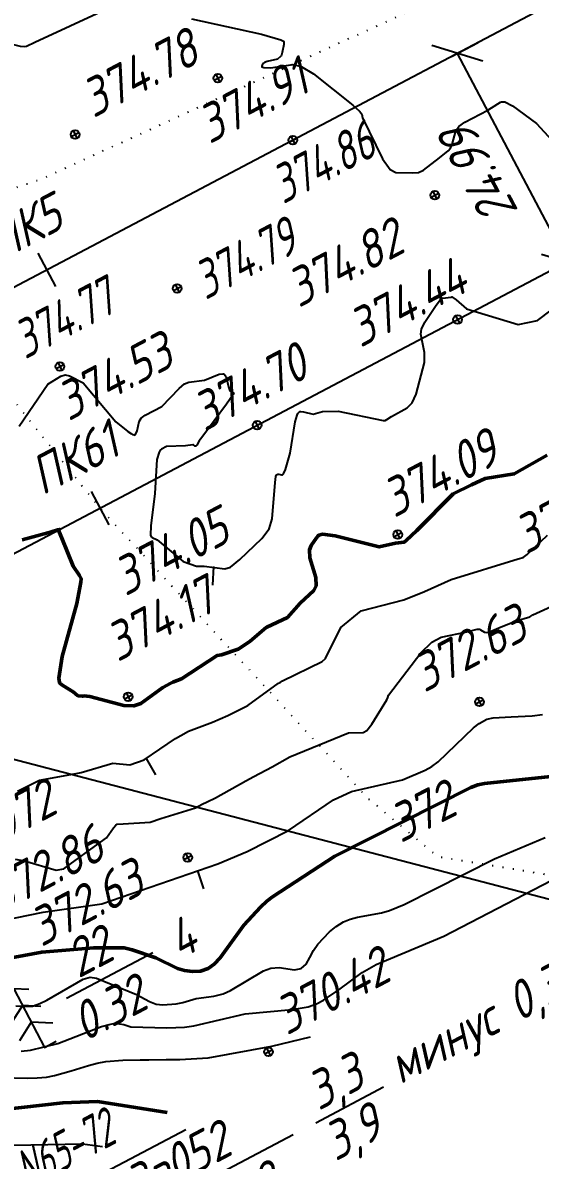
# Model space of a CAD drawing. Extents: x 1519576 to 1520221, y 2185176 to 2185962.
# Drawn here: x 1519737.7 to 1519792.6, y 2185364.3 to 2185484.9 of the extents above; entities that cross this region are included whole.
import ezdxf
from ezdxf.enums import TextEntityAlignment as Align

# ---------------------------------------------------------------- set-up
doc = ezdxf.new("R2010")
doc.units = 0
doc.header["$PDMODE"] = 35
doc.header["$PDSIZE"] = 2
doc.linetypes.add('ИИDot', pattern=[1, 0, -1])
for name, color, linetype, lineweight in [('ИИ_ГЕОПУНКТ_025', 7, 'Continuous', 25), ('ИИ_КОНТУР_025', 7, 'ИИDot', 25), ('ИИ_ОТМЕТКА_025', 7, 'Continuous', 25), ('ИИ_ПИКЕТАЖ_025', 7, 'Continuous', 25), ('ИИ_РАЗМЕР_025', 7, 'Continuous', 25), ('ИИ_РЕЛЬЕФ_025', 34, 'Continuous', 25), ('ИИ_РЕЛЬЕФ_050', 34, 'Continuous', 50), ('ИИ_СКВАЖИНА_025', 7, 'Continuous', 25), ('ИИ_ТЕКСТ_025', 7, 'Continuous', 25), ('ИИ_ТРАССА_АД_025', 1, 'Continuous', 25), ('ИИ_ТРАССА_ТРУБ_025', 7, 'Continuous', 25), ('ИИ_УГОДЬЯ_025', 7, 'Continuous', 25)]:
    doc.layers.add(name, color=color, linetype=linetype, lineweight=lineweight)
doc.styles.add('VNIPISIMPLEXCUR', font='simplex.shx', dxfattribs={"width": 0.8, "oblique": 15})
doc.dimstyles.new('ИИ-2000-м-dm', dxfattribs={"dimscale": 2, "dimtxt": 2.5, "dimasz": 2.5, "dimexe": 1.25, "dimexo": 0, "dimgap": 1, "dimtad": 1, "dimtoh": 1, "dimzin": 1, "dimdsep": 46, "dimtxsty": 'VNIPISIMPLEXCUR', "dimcen": 2.5, "dimaunit": 1, "dimazin": 0, "dimtfac": 1, "dimtmove": 1, "dimatfit": 2, "dimfxl": 1, "dimarcsym": 0})
doc.dimstyles.new('ИИ-2000-м-dm$0', dxfattribs={"dimscale": 2, "dimtxt": 2.5, "dimasz": 2.5, "dimexe": 1.25, "dimexo": 0, "dimgap": 1, "dimtad": 1, "dimtoh": 1, "dimzin": 1, "dimdsep": 46, "dimtxsty": 'VNIPISIMPLEXCUR', "dimblk": 'OBLIQUE', "dimcen": 2.5, "dimaunit": 1, "dimadec": 4, "dimazin": 0, "dimtfac": 1, "dimtmove": 1, "dimatfit": 2, "dimfxl": 1, "dimarcsym": 0})

# ---------------------------------------------------------------- blocks, each defined once
blk = doc.blocks.new('PICKET')
at = {"color": 0, "linetype": 'Continuous', "lineweight": 25}
for p, q in [((-0.2299999999999898, 0), (0.2299999999999898, 0)), ((0, 0.2299999999999898), (0, -0.2299999999999898))]:
    blk.add_line(p, q, dxfattribs=at)
blk.add_circle((0, 0), 0.23, dxfattribs=at)
at = {"color": 0, "linetype": 'Continuous', "style": 'VNIPISIMPLEXCUR', "oblique": 15, "width": 0.8}
blk.add_attdef('OTMETKA', (1.25, 0.3000000000000114), '', height=2, dxfattribs=at)
at = {"color": 8, "linetype": 'Continuous', "style": 'VNIPISIMPLEXCUR', "oblique": 15, "width": 0.8, "flags": 1}
blk.add_attdef('NOMER', (1.25, -2.699999999999989), '', height=2, dxfattribs=at)
blk = doc.blocks.new('ИИ15001')
at = {"color": 0, "linetype": 'Continuous', "lineweight": 25}
blk.add_lwpolyline([(0, 1), (0, -1)], dxfattribs=at)
at = {"color": 0, "linetype": 'Continuous', "lineweight": 25, "style": 'VNIPISIMPLEXCUR', "oblique": 15, "width": 0.8}
blk.add_attdef('STATIONING', text='', height=2, dxfattribs=at).set_placement((0, 2), align=Align.CENTER)
at = {"color": 7, "linetype": 'Continuous', "lineweight": 25, "style": 'VNIPISIMPLEXCUR', "oblique": 15, "width": 0.8}
blk.add_attdef('HEIGHT', text='', height=2, dxfattribs=at).set_placement((0, -2), align=Align.TOP_CENTER)
blk = doc.blocks.new('ИИ050052Р2')
at = {"color": 0, "linetype": 'Continuous', "style": 'VNIPISIMPLEXCUR', "oblique": 15, "width": 0.8}
for tag, p in [('CENTRE', (1.449999999999999, 0.6999999999999993)), ('HEIGHT', (1.449999999999999, -2.699999999999999))]:
    blk.add_attdef(tag, p, '', height=2, dxfattribs=at)
for tag, p in [('NUMBER', (-2, -1)), ('STATIONING1', (-2, -4.399999999999999)), ('STATIONING2', (-2, -7.8)), ('ALPHA', (-2, -11.2))]:
    blk.add_attdef(tag, text='', height=2, dxfattribs=at).set_placement(p, align=Align.RIGHT)
at = {"color": 253, "linetype": 'Continuous', "style": 'VNIPISIMPLEXCUR', "oblique": 15, "width": 0.8, "flags": 1}
blk.add_attdef('NOTE', text='', height=1.6, dxfattribs=at).set_placement((-2, -14), align=Align.RIGHT)
blk = doc.blocks.new('ИИ053672А')
at = {"color": 0, "linetype": 'Continuous'}
for points in [[(0.6999999999999886, 3.095854811567278), (0, 3.5), (-0.6999999999999886, 3.095854811567278)], [(0, 3.5), (0, 0), (0.6999999999999886, 0)], [(0.8499999999999943, 2.009252271188814), (0, 2.5), (-0.8499999999999943, 2.009252271188814)], [(1, 0.9226497308103774), (0, 1.5), (-1, 0.9226497308103774)]]:
    blk.add_lwpolyline(points, dxfattribs=at)
at = {"color": 0, "linetype": 'Continuous', "style": 'VNIPISIMPLEXCUR', "oblique": 15, "width": 0.8}
blk.add_attdef('RACE1', text='', height=2, dxfattribs=at).set_placement((-2, 2.25), align=Align.RIGHT)
blk.add_attdef('HEIGHT', (2, 2.25), '', height=2, dxfattribs=at)
blk.add_attdef('DISTANCE', text='', height=2, dxfattribs=at).set_placement((8.5, 1.75), align=Align.MIDDLE_LEFT)
blk.add_attdef('RACE2', text='', height=2, dxfattribs=at).set_placement((-2, 1.25), align=Align.TOP_RIGHT)
blk.add_attdef('THICKNESS', text='', height=2, dxfattribs=at).set_placement((2, 1.25), align=Align.TOP_LEFT)
blk = doc.blocks.new('*D22')
at = {"layer": 'Defpoints', "color": 0, "transparency": 16777216}
for p in [(1519807.960000001, 2185466.13), (1519656.51, 2185453.73), (1519684.59236209, 2185408.29023776), (1519684.31, 2185400.98), (1519684.31, 2185400.98)]:
    blk.add_point(p, dxfattribs=at)
at = {"layer": 'ИИ_РАЗМЕР_025', "color": 0, "lineweight": -2, "transparency": 16777216}
blk.add_arc((1519684.310000001, 2185400.98), 7.315688925807349, 59.51591024106093, 86.0582742648494, dxfattribs=at)
at = {"layer": 'ИИ_РАЗМЕР_025', "color": 0, "transparency": 16777216}
for points in [[(1519684.950637408, 2185407.62610202), (1519684.675150394, 2185408.930665043), (1519680.899204829, 2185407.451922493)], [(1519688.503621212, 2185407.744610157), (1519687.538863327, 2185406.824273262), (1519690.782252955, 2185404.390168054)]]:
    blk.add_solid(points, dxfattribs=at)
at = {"layer": 'ИИ_РАЗМЕР_025', "color": 0, "transparency": 16777216, "insert": (1519691.241853977, 2185413.696680639), "char_height": 4, "attachment_point": 5, "rotation": 27.784316396943385, "style": 'VNIPISIMPLEXCUR'}
blk.add_mtext('90%%d', dxfattribs=at)
blk = doc.blocks.new('ИИ053296')
at = {"color": 0, "linetype": 'Continuous', "lineweight": 25}
blk.add_lwpolyline([(0, 0), (1, 0)], dxfattribs=at)
blk = doc.blocks.new('ИИ050052Р')
at = {"linetype": 'Continuous', "lineweight": 25}
h = blk.add_hatch(color=0, dxfattribs=at)
edge = h.paths.add_edge_path()
edge.add_arc((0, 0), 0.15, 0, 360)
at = {"color": 0, "linetype": 'Continuous', "lineweight": 25}
for radius in [0.75, 0.15]:
    blk.add_circle((0, 0), radius, dxfattribs=at)
at = {"color": 0, "linetype": 'Continuous', "style": 'VNIPISIMPLEXCUR', "oblique": 15, "width": 0.8}
for tag, p in [('CENTRE', (1.449999999999999, 0.6999999999999993)), ('HEIGHT', (1.449999999999999, -2.699999999999999))]:
    blk.add_attdef(tag, p, '', height=2, dxfattribs=at)
for tag, p in [('NUMBER', (-2, -1)), ('STATIONING', (-2, -4.399999999999999)), ('ALPHA', (-2, -7.799999999999999))]:
    blk.add_attdef(tag, text='', height=2, dxfattribs=at).set_placement(p, align=Align.RIGHT)
at = {"color": 253, "linetype": 'Continuous', "style": 'VNIPISIMPLEXCUR', "oblique": 15, "width": 0.8, "flags": 1}
blk.add_attdef('NOTE', text='', height=1.6, dxfattribs=at).set_placement((-2, -10.8), align=Align.RIGHT)
blk = doc.blocks.new('*D30')
at = {"layer": 'Defpoints', "color": 0, "transparency": 16777216}
for p in [(1519807.96, 2185466.13), (1519694.800000001, 2185434.73, 373.78), (1519715.824598221, 2185412.275179161), (1519684.31, 2185400.98), (1519718.109999999, 2185390.48, 373.78)]:
    blk.add_point(p, dxfattribs=at)
at = {"layer": 'ИИ_РАЗМЕР_025', "color": 0, "lineweight": -2, "transparency": 16777216}
for p, q in [((1519715.410619861, 2185409.857816264), (1519721.566450897, 2185398.156844337)), ((1519721.566450897, 2185398.156844337), (1519729.060874032, 2185402.105584065))]:
    blk.add_line(p, q, dxfattribs=at)
blk.add_arc((1519706.437274466, 2185412.638648858), 9.394357748491418, 322.3633236425335, 3.200341989193323, dxfattribs=at)
at = {"layer": 'ИИ_РАЗМЕР_025', "color": 0, "transparency": 16777216}
for points in [[(1519715.174536916, 2185412.985039124), (1519716.459425213, 2185413.34118494), (1519714.748543617, 2185417.017776923)], [(1519714.305816741, 2185406.391801252), (1519713.447495569, 2185407.412125977), (1519710.815681982, 2185404.327000097)]]:
    blk.add_solid(points, dxfattribs=at)
at = {"layer": 'ИИ_РАЗМЕР_025', "color": 0, "transparency": 16777216, "insert": (1519724.357583309, 2185403.018412264), "char_height": 4, "attachment_point": 5, "rotation": 27.784316396943385, "style": 'VNIPISIMPLEXCUR'}
blk.add_mtext('90°', dxfattribs=at)
blk = doc.blocks.new('_Oblique')
at = {"color": 0, "linetype": 'ByBlock', "lineweight": -2}
blk.add_line((-0.5, -0.5), (0.5, 0.5), dxfattribs=at)
blk = doc.blocks.new('*D39')
at = {"layer": 'Defpoints', "color": 0, "transparency": 16777216}
for p in [(1519783.170973323, 2185481.31616471), (1519794.820203118, 2185459.206766948), (1519795.425692149, 2185459.525793315)]:
    blk.add_point(p, dxfattribs=at)
at = {"layer": 'ИИ_РАЗМЕР_025', "color": 0, "lineweight": -2, "transparency": 16777216}
for p, q in [((1519783.170973323, 2185481.31616471), (1519785.988233868, 2185482.800552292)), ((1519783.776462353, 2185481.635191077), (1519795.425692148, 2185459.525793315)), ((1519794.820203118, 2185459.206766948), (1519797.637463664, 2185460.69115453))]:
    blk.add_line(p, q, dxfattribs=at)
at = {"layer": 'ИИ_РАЗМЕР_025', "color": 0, "lineweight": -2, "transparency": 16777216, "xscale": 4, "yscale": 4, "zscale": 4}
for p, rotation in [((1519783.776462353, 2185481.635191077), 117.7843163969434), ((1519795.425692148, 2185459.525793315), 297.7843163969434)]:
    blk.add_blockref('_Oblique', p, dxfattribs=dict(at, rotation=rotation))
at = {"layer": 'ИИ_РАЗМЕР_025', "color": 0, "transparency": 16777216, "insert": (1519786.062242825, 2185468.715914252), "char_height": 4, "attachment_point": 5, "rotation": 117.7843163969434, "style": 'VNIPISIMPLEXCUR'}
blk.add_mtext('24.99', dxfattribs=at)
blk = doc.blocks.new('ИИ25001')
at = {"linetype": 'Continuous'}
h = blk.add_hatch(color=0, dxfattribs=at)
edge = h.paths.add_edge_path()
edge.add_arc((0, 0), 0.5, 0, 360)
at = {"color": 0, "linetype": 'Continuous'}
for radius in [1, 0.5]:
    blk.add_circle((0, 0), radius, dxfattribs=at)
at = {"color": 0, "style": 'VNIPISIMPLEXCUR', "oblique": 15, "width": 0.8}
for tag, p in [('NUMBER', (2, 0.6999999999999887)), ('STS', (14.21830956713089, 0.6999999999999887)), ('EGWL', (38.31670607307356, 0.6999999999999887)), ('TFS', (19.07851403860371, -1)), ('HEIGHT', (2, -2.699999999999988)), ('FS', (14.21830956713089, -2.700000000000002)), ('AGWL', (36.59421987173639, -2.700000000000002))]:
    blk.add_attdef(tag, p, '', height=2, dxfattribs=at)
at = {"color": 253, "style": 'VNIPISIMPLEXCUR', "oblique": 15, "width": 0.8, "flags": 1}
for tag, p in [('DATE', (-2.5, -0.8000000000000113)), ('NOTE1', (-2.5, -3.200000000000017)), ('NOTE2', (-2.5, -5.600000000000022))]:
    blk.add_attdef(tag, text='', height=1.6, dxfattribs=at).set_placement(p, align=Align.RIGHT)

msp = doc.modelspace()

# ---------------------------------------------------------------- linework, layer by layer
at = {"layer": 'ИИ_КОНТУР_025', "flags": 128}
for points, elevation in [([(1519639.251255245, 2185421.260156659), (1519655.243530729, 2185429.733882477), (1519673.75186655, 2185439.480677084), (1519688.958436694, 2185443.239070953), (1519704.263012063, 2185454.14875806), (1519722.867837252, 2185462.662187433), (1519739.644640784, 2185468.314351907), (1519779.26668405, 2185486.390429674), (1519787.343564, 2185495.05182029), (1519784.85, 2185524.01), (1519783.405533949, 2185532.932806968)], 370.72), ([(1519722.867837253, 2185462.662187433), (1519736.053323935, 2185445.648028612), (1519745.873997, 2185433.41748002), (1519774.407431564, 2185402.55858737), (1519781.735961301, 2185396.470838573), (1519799.093433332, 2185393.639350926)], 374.69)]:
    msp.add_lwpolyline(points, dxfattribs=dict(at, elevation=elevation))
at = {"layer": 'ИИ_РЕЛЬЕФ_025'}
for points, elevation in [([(1519707.973137522, 2185493.11646043), (1519707.336524559, 2185483.810397132), (1519709.749311402, 2185477.963792866), (1519714.370838851, 2185468.706727094), (1519714.53480936, 2185468.31396942), (1519717.967421579, 2185465.283763328), (1519719.068846888, 2185464.584558798), (1519719.721586684, 2185464.508770809), (1519721.933082188, 2185465.319657858), (1519725.606407986, 2185466.176126876), (1519726.390814647, 2185466.872621647), (1519728.633708236, 2185470.19812965), (1519733.510185048, 2185478.975957063), (1519735.688716168, 2185482.34397982), (1519735.868210347, 2185482.587113145), (1519735.924100591, 2185482.652871653), (1519736.026684286, 2185482.677727804), (1519736.430422213, 2185482.633739708), (1519737.421162481, 2185482.389231077), (1519737.8260989, 2185482.358154359), (1519738.095759772, 2185482.412025888), (1519738.976408049, 2185482.814308057), (1519746.477801131, 2185486.278540313)], 375), ([(1519755.601977831, 2185485.283790954), (1519763.002851589, 2185483.673762013), (1519765.07828262, 2185483.06530768), (1519765.287198809, 2185482.951642647), (1519765.344534294, 2185482.915234104), (1519765.376062497, 2185482.838217609), (1519765.362541227, 2185482.591202565), (1519765.212384454, 2185481.737084354), (1519765.137472959, 2185481.453928253), (1519765.098822932, 2185481.380227889), (1519765.018640245, 2185481.296097612), (1519764.700405688, 2185481.041430269), (1519763.613495514, 2185480.774319406), (1519763.312719552, 2185480.666805006), (1519763.222312777, 2185480.59377226), (1519763.079417267, 2185480.388541564), (1519763.044094051, 2185480.326507863), (1519763.056386382, 2185480.210939418), (1519763.254585187, 2185480.153390473), (1519763.980590613, 2185480.11935256), (1519766.328717201, 2185480.454952203), (1519767.235454545, 2185480.254031818), (1519768.543271012, 2185479.472421686), (1519772.714514547, 2185476.132600966), (1519773.415967428, 2185475.493908854), (1519773.598810417, 2185475.294159004), (1519773.651904189, 2185475.191840146), (1519773.711781366, 2185474.787876933), (1519775.859194928, 2185470.442735752), (1519776.657422753, 2185469.315782587), (1519777.248202031, 2185469.001782102), (1519778.986208815, 2185468.985265057), (1519779.654055829, 2185469.025225341), (1519780.206894463, 2185469.271877783), (1519781.898479329, 2185470.569097029), (1519782.830100903, 2185471.313410025), (1519783.046330529, 2185471.574640343), (1519783.220676867, 2185471.968652365), (1519783.630145149, 2185473.42353553), (1519783.933887691, 2185473.881072134), (1519784.566670449, 2185474.350841993), (1519787.022153125, 2185475.6245875), (1519788.065303157, 2185476.303485472), (1519788.3735026, 2185476.480633805), (1519788.466853557, 2185476.512195575), (1519788.816625, 2185476.4974), (1519789.624770008, 2185476.09062848), (1519792.184721974, 2185474.210089), (1519793.806161849, 2185472.437715724)], 375), ([(1519737.30015009, 2185442.100337624), (1519740.337134581, 2185446.555500008), (1519741.725384183, 2185447.420124571), (1519742.170523964, 2185447.548846191), (1519742.627448888, 2185447.45829906), (1519744.093887733, 2185446.71547953), (1519747.564282076, 2185442.566418049), (1519748.845352309, 2185441.557500937), (1519749.223175344, 2185441.285051082), (1519749.309598094, 2185441.242697725), (1519749.517645821, 2185441.180315571), (1519749.578632294, 2185441.16932476), (1519749.652834076, 2185441.230617452), (1519749.812693674, 2185441.600669606), (1519750.030806503, 2185442.603110534), (1519750.242795897, 2185442.945972291), (1519750.685649529, 2185443.283729499), (1519752.421104132, 2185444.185532077), (1519754.264465243, 2185446.1074315), (1519754.855750983, 2185446.584085645), (1519755.300522532, 2185446.766573434), (1519756.980822948, 2185446.989450296), (1519758.5280416, 2185447.626001648), (1519758.895517631, 2185447.661241607), (1519758.999319695, 2185447.646607695), (1519759.071900663, 2185447.596256802), (1519759.262176843, 2185447.348411265), (1519759.513514809, 2185446.267216174), (1519759.614140333, 2185445.96678653), (1519759.687030035, 2185445.862315143), (1519759.97106847, 2185445.698832194), (1519760.065071341, 2185445.612863365), (1519760.01796426, 2185445.48053856), (1519759.309483816, 2185444.441604061), (1519756.664519059, 2185440.922433), (1519756.415551582, 2185440.547588254), (1519756.135722586, 2185440.108730037), (1519756.032774205, 2185440.002342892), (1519755.959965725, 2185439.995628924), (1519755.809339456, 2185440.147705377), (1519755.736272736, 2185440.144983904), (1519754.960774573, 2185440.027292387), (1519752.935257527, 2185439.947159425), (1519752.385914574, 2185439.670910223), (1519752.256345071, 2185439.554315217), (1519752.150224612, 2185439.351603284), (1519751.907041628, 2185438.585734236), (1519751.687019892, 2185434.956038409), (1519751.285058172, 2185431.547571344), (1519751.238477778, 2185430.568613778), (1519751.289525162, 2185430.384635466), (1519751.428008469, 2185430.304633645), (1519751.933808, 2185430.06392928), (1519754.702857143, 2185427.757152381), (1519756.115609756, 2185427.280541463), (1519756.93818, 2185427.269835555), (1519759.133672118, 2185426.977619841), (1519759.72794, 2185427.156), (1519760.726746904, 2185427.961077041), (1519763.040838441, 2185430.210781884), (1519763.812380953, 2185431.235714286), (1519764.148259019, 2185432.281618402), (1519764.4613524, 2185436.13623552), (1519764.529731879, 2185436.777386676), (1519764.606479187, 2185436.9424576), (1519764.757022545, 2185437.016168987), (1519764.861617281, 2185437.00819524), (1519765.119952087, 2185436.957749541), (1519765.224699142, 2185436.952119803), (1519765.351229455, 2185437.062059564), (1519765.553506794, 2185437.534424479), (1519766.062270324, 2185439.262361082), (1519766.584306262, 2185442.562838579), (1519766.799322736, 2185443.272141151), (1519766.878461539, 2185443.468361538), (1519766.927690726, 2185443.531799781), (1519767.095530058, 2185443.663028348), (1519767.174942485, 2185443.674927508), (1519767.473309084, 2185443.629191582), (1519768.5025, 2185443.387425), (1519769.480208333, 2185443.6799), (1519771.149767442, 2185443.692690697), (1519775.901935726, 2185442.711569577), (1519776.142936445, 2185442.718891859), (1519776.28997845, 2185442.803031315), (1519776.785049235, 2185443.129844835), (1519778.472015396, 2185444.062637291), (1519779.01, 2185444.602788889), (1519779.421984997, 2185445.504512853), (1519780.29333353, 2185448.87543671), (1519780.300514307, 2185449.931167126), (1519779.92915881, 2185451.857334278), (1519779.98245135, 2185452.410178824), (1519780.332723879, 2185453.149344133), (1519781.480260065, 2185454.851593599), (1519781.953223781, 2185455.518947719), (1519782.104577901, 2185455.645087113), (1519782.260320694, 2185455.67425712), (1519782.810610955, 2185455.744727182), (1519783.125301108, 2185455.79820664), (1519783.215887961, 2185455.808499367), (1519783.321932611, 2185455.767377945), (1519783.655900641, 2185455.515308107), (1519784.756793862, 2185454.548190263), (1519790.229230769, 2185452.881484616), (1519792.293275, 2185453.303275), (1519796.788840303, 2185456.713925091)], 374.5), ([(1519737.134526696, 2185403.411867119), (1519739.471176471, 2185404.590938235), (1519742.778666667, 2185405.181), (1519743.86701455, 2185405.408559484), (1519747.229997152, 2185406.37554256), (1519749.061008955, 2185406.206183582), (1519750.556793651, 2185406.75031746), (1519753.886786, 2185409.0128), (1519754.451875, 2185409.3096875), (1519755.278076923, 2185409.780026923), (1519757.828461539, 2185410.730051282), (1519759.434565217, 2185411.444665217), (1519761.566, 2185412.49004), (1519764.821, 2185414.859), (1519764.995, 2185414.939166666), (1519765.251333333, 2185415.098006667), (1519769.43, 2185417.1767), (1519769.807659575, 2185417.470425532), (1519771.437572867, 2185420.7677886), (1519773.590578696, 2185422.524811688), (1519778.104376744, 2185423.68372093), (1519780.285789474, 2185424.575789473), (1519783.1325, 2185425.85065625), (1519790.227753, 2185428.047903368), (1519790.752313348, 2185428.194704209), (1519791.208845357, 2185428.497702911), (1519793.355454545, 2185430.541363636)], 373.5), ([(1519736.891860465, 2185396.200946512), (1519737.874378622, 2185396.013602633), (1519741.2375528, 2185395.028828267), (1519742.042792169, 2185395.182471954), (1519743.233138052, 2185396.074241974), (1519746.576591528, 2185398.454890984), (1519747.304801881, 2185399.539599774), (1519747.550222063, 2185399.819960367), (1519747.704180968, 2185399.901309741), (1519748.323741715, 2185399.945135897), (1519751.198571428, 2185400.132495918), (1519752.341132075, 2185400.525849057), (1519755.993333333, 2185401.648333333), (1519756.702448979, 2185402.026122449), (1519757.248333333, 2185402.288333334), (1519758.125685714, 2185402.7086), (1519761.359318367, 2185404.503538775), (1519762.185688136, 2185404.966515254), (1519764.134252273, 2185405.998281818), (1519766.015769231, 2185407.061446154), (1519772.243333333, 2185409.593988889), (1519773.790289314, 2185409.646740846), (1519774.176984588, 2185409.8420559), (1519774.726815361, 2185410.506760872), (1519776.29290224, 2185413.096569795), (1519776.404338634, 2185413.350845171), (1519776.478773143, 2185413.607741743), (1519779.913008599, 2185418.096010298), (1519781.064027077, 2185419.223231139), (1519782.057430809, 2185419.727142063), (1519784.80772189, 2185420.31506037), (1519785.890837077, 2185420.575134754), (1519786.124538588, 2185420.58510668), (1519786.246675728, 2185420.521205349), (1519786.654958511, 2185420.263513545), (1519786.887209302, 2185420.235667442), (1519787.188077829, 2185420.307890762), (1519788.185, 2185420.740083334), (1519790.01, 2185421.490033333), (1519791.467112076, 2185421.897813446), (1519791.8, 2185422.11875), (1519795.677222222, 2185423.871666667)], 373), ([(1519731.376544118, 2185388.835110294), (1519739.845797102, 2185390.592353623), (1519746.0672875, 2185391.476666667), (1519758.375874457, 2185395.693365262), (1519761.491457365, 2185397.004065116), (1519765.875258824, 2185399.237682353), (1519770.640516667, 2185402.490616667), (1519772.549969565, 2185403.389634782), (1519777.966953132, 2185404.60563215), (1519780.382110978, 2185405.625745982), (1519781.090578396, 2185406.012837423), (1519781.753317717, 2185406.509616635), (1519785.490583333, 2185410.12327), (1519786.090159923, 2185410.596179822), (1519786.905185185, 2185411.035555555), (1519787.582968186, 2185411.18263018), (1519789.490797843, 2185411.309889674), (1519791.727073567, 2185411.413004365), (1519792.815414153, 2185411.529897987)], 372.5), ([(1519736.965918266, 2185380.635300413), (1519737.84880088, 2185380.613772415), (1519738.729689232, 2185380.63436777), (1519739.492228503, 2185380.885589484), (1519740.248747163, 2185381.263980201), (1519744.082161697, 2185383.46915574), (1519744.849527359, 2185383.688698279), (1519745.500059693, 2185383.580065609), (1519749.750599635, 2185381.856538937), (1519751.135802728, 2185381.096946084), (1519751.842724116, 2185380.835648663), (1519752.541084065, 2185380.761604555), (1519753.956139573, 2185380.855148734), (1519754.667543792, 2185381.008368529), (1519756.083061867, 2185381.442189817), (1519757.945101418, 2185381.684591552), (1519758.947845366, 2185381.941024762), (1519759.730431979, 2185382.295354209), (1519763.208681952, 2185384.368626702), (1519764.014067797, 2185384.664237288), (1519764.881397002, 2185384.71252641), (1519766.518668203, 2185384.471148925), (1519767.206045055, 2185384.602461358), (1519767.732487797, 2185385.075832375), (1519768.139080522, 2185385.763027613), (1519768.525659796, 2185386.521193393), (1519768.992062182, 2185387.207476034), (1519770.224106466, 2185388.489236959), (1519770.929993515, 2185389.070079373), (1519771.722935357, 2185389.561576411), (1519772.428191107, 2185389.845546929), (1519773.205850202, 2185390.042394573), (1519775.742987542, 2185390.50766771), (1519776.58, 2185390.753491304), (1519778.144264713, 2185391.411912829), (1519787.721948, 2185396.225248), (1519793.08492753, 2185398.501517647)], 371.5), ([(1519737.518194492, 2185375.853802608), (1519738.522277668, 2185375.949147363), (1519741.398055549, 2185376.654233282), (1519746.049442677, 2185378.45430408), (1519746.839155225, 2185378.685488506), (1519747.500016636, 2185378.798579006), (1519748.392591883, 2185378.675627863), (1519749.135555556, 2185378.415555555), (1519752.971134509, 2185378.323464914), (1519753.91196764, 2185378.340405828), (1519754.83112684, 2185378.40530303), (1519755.828264108, 2185378.546692793), (1519761.284370353, 2185379.821046073), (1519766.262414779, 2185380.274405658), (1519767.949392449, 2185380.556804313), (1519768.856727666, 2185380.85135214), (1519769.591653558, 2185381.236094811), (1519771.198508132, 2185382.334638303), (1519773.69441674, 2185384.188114882), (1519775.17637931, 2185385.044310345), (1519782.353767133, 2185388.039264089), (1519794.7053125, 2185394.441875)], 371), ([(1519697.484103277, 2185363.77387057), (1519706.56754386, 2185366.599824561), (1519712.078640678, 2185367.812881356), (1519714.699795918, 2185368.767959184), (1519722.342857143, 2185370.734285714), (1519725.905401389, 2185371.855972222), (1519731.276307368, 2185372.666828421), (1519735.358926411, 2185373.040299899), (1519738.223739965, 2185372.989186169), (1519739.196203554, 2185373.012220942), (1519740.199337181, 2185373.105382916), (1519741.057533254, 2185373.264024346), (1519742.833654476, 2185373.765671106), (1519744.656540869, 2185374.331763935), (1519745.573193407, 2185374.570962953), (1519746.486744118, 2185374.744655882), (1519748.308845812, 2185374.907811585), (1519750.146643047, 2185374.938856773), (1519751.067748851, 2185374.935801326), (1519752.907017544, 2185374.954461153), (1519754.334536364, 2185374.953636364), (1519757.344538312, 2185375.127272727), (1519764.09653997, 2185376.391297332), (1519768.215119891, 2185377.369863542)], 370.5), ([(1519675.058327285, 2185353.288756665), (1519677.508470326, 2185353.242806645), (1519684.894650969, 2185352.679331301), (1519688.753143419, 2185351.599885759), (1519689.511038068, 2185351.548484641), (1519690.3515604, 2185351.815345733), (1519691.069333497, 2185352.211922057), (1519694.683744476, 2185353.852051693), (1519699.188760824, 2185356.774832794), (1519701.632330827, 2185357.851804511), (1519717.144083878, 2185362.977906836), (1519719.719587629, 2185363.555051547), (1519723.2403, 2185363.9584), (1519728.52745102, 2185365.161632653), (1519734.823333333, 2185365.838888889), (1519744.039638554, 2185366.013554217), (1519746.127980831, 2185365.732361677)], 369.5)]:
    msp.add_lwpolyline(points, dxfattribs=dict(at, elevation=elevation))
at = {"layer": 'ИИ_РЕЛЬЕФ_050'}
for points, elevation in [([(1519737.633765929, 2185430.061487488), (1519740.728376326, 2185430.918869819), (1519741.416051799, 2185431.109528148), (1519741.613368845, 2185431.160859528), (1519741.486846879, 2185431.092659793), (1519741.551820507, 2185430.899751773), (1519741.823593229, 2185430.240801709), (1519743.046350823, 2185427.277044706), (1519743.688974449, 2185426.294103296), (1519743.855868673, 2185426.003166248), (1519743.884420927, 2185425.915048467), (1519743.858677028, 2185425.586349029), (1519743.420913476, 2185423.306944399), (1519741.88173657, 2185417.699142395), (1519741.524465234, 2185415.405743261), (1519741.581271479, 2185414.933324637), (1519741.655840919, 2185414.82367676), (1519741.946025296, 2185414.60850114), (1519743.034796349, 2185413.962712643), (1519743.483068708, 2185413.568868923), (1519743.580493034, 2185413.509322214), (1519743.987960128, 2185413.4735265), (1519744.08071705, 2185413.492920774), (1519744.146657885, 2185413.511881227), (1519744.785604713, 2185413.452782), (1519748.393151717, 2185412.510746825), (1519749.451991992, 2185412.444814083), (1519750.220044058, 2185412.713116508), (1519752.544422222, 2185414.404444444), (1519753.40962963, 2185414.861481482), (1519753.592727273, 2185414.966066667), (1519754.531111111, 2185415.333355556), (1519758.316, 2185417.80008), (1519758.754170968, 2185417.868464516), (1519760.55077165, 2185418.46359034), (1519761.442286, 2185419.075239148), (1519761.82468436, 2185419.305687856), (1519763.514091774, 2185420.77534113), (1519763.562272433, 2185420.812946167), (1519765.75213004, 2185421.832677227), (1519767.127146173, 2185423.362542587), (1519768.576700002, 2185424.689917565), (1519768.809744786, 2185425.190409143), (1519768.778846068, 2185426.051935366), (1519768.141426174, 2185428.141911983), (1519768.090306281, 2185429.002475125), (1519768.264312078, 2185429.447714009), (1519768.838201674, 2185430.271257208), (1519769.020694802, 2185430.492221395), (1519769.106800141, 2185430.554435506), (1519769.471304348, 2185430.651804348), (1519770.833346479, 2185430.48453872), (1519775.497969188, 2185429.305392), (1519777.227814686, 2185429.714644114), (1519778.148109631, 2185429.829746232), (1519778.361346692, 2185429.975867077), (1519779.495306779, 2185431.044604771), (1519783.327894737, 2185434.925789474), (1519785.29, 2185435.885), (1519786.751052632, 2185436.548947368), (1519789.820566038, 2185437.042998113), (1519793.299333333, 2185439.049926667)], 374), ([(1519732.609982979, 2185385.028510639), (1519739.702727273, 2185386.344545455), (1519745.218948748, 2185386.80751181), (1519746.025832214, 2185386.809269586), (1519748.446222222, 2185386.794), (1519749.285711464, 2185386.606587998), (1519751.80042226, 2185385.74795501), (1519754.093883664, 2185384.626383722), (1519754.842925079, 2185384.409181994), (1519755.692810467, 2185384.296008632), (1519756.528755084, 2185384.32422695), (1519757.363381474, 2185384.606253105), (1519757.994076347, 2185385.074535968), (1519758.623649213, 2185385.758846554), (1519761.138200661, 2185389.216181311), (1519762.892610374, 2185391.121245447), (1519763.568157895, 2185391.740828947), (1519764.184777327, 2185392.222045842), (1519770.802498214, 2185396.516839286), (1519785.229600478, 2185403.803186205), (1519785.96578408, 2185404.069167343), (1519786.680599953, 2185404.216390349), (1519793.711982559, 2185404.96818256)], 372), ([(1519673.120237173, 2185356.967770074), (1519673.250045834, 2185356.998198261), (1519674.107859771, 2185356.976826756), (1519675.061254051, 2185356.831113874), (1519678.08528891, 2185356.180818577), (1519681.689918759, 2185356.289890931), (1519684.508158497, 2185356.693456341), (1519689.233516918, 2185356.996832044), (1519690.052654829, 2185357.166027545), (1519690.903403966, 2185357.465529438), (1519693.14, 2185358.63604), (1519695.244062152, 2185359.213851482), (1519702.943617021, 2185361.763829787), (1519706.663093617, 2185362.765319149), (1519718.172285165, 2185366.339211467), (1519720.930927835, 2185367.091134021), (1519730.631540754, 2185369.096562131), (1519741.945394289, 2185370.35503481), (1519745.5977, 2185370.515485714), (1519752.993359742, 2185369.34966402)], 370)]:
    msp.add_lwpolyline(points, dxfattribs=dict(at, elevation=elevation))
at = {"layer": 'ИИ_СКВАЖИНА_025', "flags": 128}
for points in [[(1519709.100284127, 2185414.031763129), (1519828.591017076, 2185382.803514597), (1519851.018921517, 2185394.620562509)], [(1519692.957889752, 2185397.434646823), (1519741.194045613, 2185353.725664902), (1519766.378368094, 2185366.995043063)], [(1519768.781904891, 2185368.261443567), (1519775.96738045, 2185372.047401777)]]:
    msp.add_lwpolyline(points, dxfattribs=at)
at = {"layer": 'ИИ_ТЕКСТ_025'}
msp.add_lwpolyline([(1519696.874606792, 2185386.525096349), (1519728.775914284, 2185353.747080031), (1519754.978718125, 2185367.55308626)], dxfattribs=at)
at = {"layer": 'ИИ_ТРАССА_АД_025'}
msp.add_lwpolyline([(1519865.248912866, 2185524.584856532), (1519694.800000001, 2185434.73)], dxfattribs=at)
at = {"layer": 'ИИ_ТРАССА_ТРУБ_025', "color": 4}
msp.add_lwpolyline([(1519657.40209041, 2185386.80501674), (1519684.31, 2185400.98), (1519807.96, 2185466.13), (1519984.05, 2185558.95), (1519952.18, 2185619.41), (1519847.82, 2185817.46), (1519806.552888465, 2185895.815766321)], dxfattribs=at)
at = {"layer": 'ИИ_УГОДЬЯ_025'}
msp.add_lwpolyline([(1519742.32334296, 2185381.480038017), (1519751.470119355, 2185386.299386841)], dxfattribs=at)

# ---------------------------------------------------------------- block references
at = {"layer": 'ИИ_ГЕОПУНКТ_025'}
ref = msp.add_blockref('ИИ050052Р', (1519718.109999999, 2185390.48, 372.6), dxfattribs=dict(at, xscale=2, yscale=2, zscale=2, rotation=27.78444444444445))
ref.add_attrib('NUMBER', 'ВУ 59072', dxfattribs={"layer": '0', "color": 0, "linetype": 'Continuous', "height": 4, "rotation": 27.78444444539856, "style": 'VNIPISIMPLEXCUR', "oblique": 14.99999999999995, "width": 0.8}).set_placement((1519741.56238457, 2185401.156196381), align=Align.RIGHT)
ref.add_attrib('CENTRE', '373.04', (1519715.465840639, 2185380.932341644), dxfattribs={"layer": '0', "color": 0, "linetype": 'Continuous', "height": 4, "rotation": 27.78444444539856, "style": 'VNIPISIMPLEXCUR', "oblique": 14.99999999999995, "width": 0.8})
ref.add_attrib('HEIGHT', '372.60', (1519718.364691907, 2185375.246079904), dxfattribs={"layer": '0', "color": 0, "linetype": 'Continuous', "height": 4, "rotation": 27.78444444539856, "style": 'VNIPISIMPLEXCUR', "oblique": 14.99999999999995, "width": 0.8})
ref = msp.add_blockref('ИИ050052Р2', (1519684.31, 2185400.98, 372.87), dxfattribs=dict(at, xscale=2, yscale=2, zscale=2, rotation=27.78444444444445))
ref.add_attrib('STATIONING1', 'ПК60+30.41 трассы ГК от пл. Кг N72', dxfattribs={"layer": '0', "color": 0, "linetype": 'Continuous', "height": 3.999999999999999, "rotation": 27.78444444834911, "style": 'VNIPISIMPLEXCUR', "oblique": 14.99999999999986, "width": 0.8000000000000006}).set_placement((1519815.690706594, 2185367.857142351), align=Align.RIGHT)
at = {"layer": 'ИИ_ОТМЕТКА_025', "xscale": 2, "yscale": 2, "zscale": 2, "rotation": 27.78444444444445}
for p, values in [((1519743.229406743, 2185473.023412643, 374.78), {'OTMETKA': '374.78'}), ((1519763.75, 2185375.77, 370.42), {'OTMETKA': '370.42'})]:
    msp.add_blockref('PICKET', p, dxfattribs=at).add_auto_attribs(values)
at = {"layer": 'ИИ_ОТМЕТКА_025'}
ref = msp.add_blockref('PICKET', (1519758.3877308, 2185479.006974441, 374.91), dxfattribs=dict(at, xscale=2, yscale=2, zscale=2, rotation=27.78444444444445))
ref.add_attrib('OTMETKA', '374.91', (1519757.48215255, 2185471.962818056, 374.91), dxfattribs={"layer": '0', "color": 0, "linetype": 'Continuous', "height": 4.000000000000001, "rotation": 27.78444442702889, "style": 'VNIPISIMPLEXCUR', "oblique": 14.99999999999995, "width": 0.7999999999999998})
ref = msp.add_blockref('PICKET', (1519766.33886947, 2185472.442853339, 374.86), dxfattribs=dict(at, xscale=2, yscale=2, zscale=2, rotation=27.78444444444445))
ref.add_attrib('OTMETKA', '374.86', (1519765.295238985, 2185465.598244175, 374.86), dxfattribs={"layer": '0', "color": 0, "linetype": 'Continuous', "height": 4, "rotation": 27.78444444539856, "style": 'VNIPISIMPLEXCUR', "oblique": 15, "width": 0.7})
ref = msp.add_blockref('PICKET', (1519781.39919489, 2185466.58989838, 374.82), dxfattribs=dict(at, xscale=2, yscale=2, zscale=2, rotation=27.78444444444445))
ref.add_attrib('OTMETKA', '374.82', (1519766.949763946, 2185454.60588907, 374.82), dxfattribs={"layer": '0', "color": 0, "linetype": 'Continuous', "height": 4.000000000000002, "rotation": 27.78444444539848, "style": 'VNIPISIMPLEXCUR', "oblique": 14.99999999999995, "width": 0.7999999999999993})
ref = msp.add_blockref('PICKET', (1519754.07027307, 2185456.72392532, 374.79), dxfattribs=dict(at, xscale=2, yscale=2, zscale=2, rotation=27.78444444444445))
ref.add_attrib('OTMETKA', '374.79', (1519757.059211044, 2185455.437775698, 374.79), dxfattribs={"layer": '0', "color": 0, "linetype": 'Continuous', "height": 4.000000000000002, "rotation": 27.78444444539848, "style": 'VNIPISIMPLEXCUR', "oblique": 14.99999999999995, "width": 0.7})
ref = msp.add_blockref('PICKET', (1519783.819344131, 2185453.410519774, 374.44), dxfattribs=dict(at, xscale=2, yscale=2, zscale=2, rotation=27.78444444444445))
ref.add_attrib('OTMETKA', '374.44', (1519773.491124324, 2185450.374367178, 374.44), dxfattribs={"layer": '0', "color": 0, "linetype": 'Continuous', "height": 4, "rotation": 27.78444444539856, "style": 'VNIPISIMPLEXCUR', "oblique": 14.99999999999995, "width": 0.8})
ref = msp.add_blockref('PICKET', (1519741.63, 2185448.4399, 374.53), dxfattribs=dict(at, xscale=2, yscale=2, zscale=2, rotation=27.78444444444445))
ref.add_attrib('OTMETKA', '374.53', (1519742.523899178, 2185442.584769211, 374.53), dxfattribs={"layer": '0', "color": 0, "linetype": 'Continuous', "height": 4.000000000000002, "rotation": 27.78444444539848, "style": 'VNIPISIMPLEXCUR', "oblique": 14.99999999999995, "width": 0.7999999999999993})
ref = msp.add_blockref('PICKET', (1519762.559851388, 2185442.209096789, 374.7), dxfattribs=dict(at, xscale=2, yscale=2, zscale=2, rotation=27.78444444444445))
ref.add_attrib('OTMETKA', '374.70', (1519756.939302426, 2185441.482568203, 374.7), dxfattribs={"layer": '0', "color": 0, "linetype": 'Continuous', "height": 4, "rotation": 27.78444444539856, "style": 'VNIPISIMPLEXCUR', "oblique": 14.99999999999995, "width": 0.8})
ref = msp.add_blockref('PICKET', (1519777.45875066, 2185430.61062723, 374.09), dxfattribs=dict(at, xscale=2, yscale=2, zscale=2, rotation=27.78444444444445))
ref.add_attrib('OTMETKA', '374.09', (1519777.070695936, 2185432.33275966, 374.09), dxfattribs={"layer": '0', "color": 0, "linetype": 'Continuous', "height": 4.000000000000002, "rotation": 27.78444444539848, "style": 'VNIPISIMPLEXCUR', "oblique": 14.99999999999995, "width": 0.7999999999999993})
ref = msp.add_blockref('PICKET', (1519800.46091195, 2185439.55957073, 374.08), dxfattribs=dict(at, xscale=2, yscale=2, zscale=2, rotation=27.78444444444445))
ref.add_attrib('OTMETKA', '374.08', (1519791.060891653, 2185428.451574564, 374.08), dxfattribs={"layer": '0', "color": 0, "linetype": 'Continuous', "height": 4.000000000000002, "rotation": 27.78444444539848, "style": 'VNIPISIMPLEXCUR', "oblique": 14.99999999999995, "width": 0.7999999999999993})
ref = msp.add_blockref('PICKET', (1519748.8742154, 2185413.42793402, 374.17), dxfattribs=dict(at, xscale=2, yscale=2, zscale=2, rotation=27.78444444444445))
ref.add_attrib('OTMETKA', '374.17', (1519747.734907303, 2185417.047731007, 374.17), dxfattribs={"layer": '0', "color": 0, "linetype": 'Continuous', "height": 4.000000000000002, "rotation": 27.78444444539848, "style": 'VNIPISIMPLEXCUR', "oblique": 14.99999999999995, "width": 0.7999999999999993})
ref = msp.add_blockref('PICKET', (1519786.13, 2185412.87, 372.63), dxfattribs=dict(at, xscale=2, yscale=2, zscale=2, rotation=27.78444444444445))
ref.add_attrib('OTMETKA', '372.63', (1519780.276912079, 2185413.799946366, 372.63), dxfattribs={"layer": '0', "color": 0, "linetype": 'Continuous', "height": 4, "rotation": 27.78444444523986, "style": 'VNIPISIMPLEXCUR', "oblique": 14.99999999999995, "width": 0.8000000000000002})
ref = msp.add_blockref('PICKET', (1519731.01, 2185392.63, 372.86), dxfattribs=dict(at, xscale=2, yscale=2, zscale=2, rotation=27.78444444444445))
ref.add_attrib('OTMETKA', '372.86', (1519735.256944127, 2185390.386028268, 372.5), dxfattribs={"layer": '0', "color": 0, "linetype": 'Continuous', "height": 4, "rotation": 27.78444444539856, "style": 'VNIPISIMPLEXCUR', "oblique": 15, "width": 0.8})
ref = msp.add_blockref('PICKET', (1519755.1799, 2185396.38, 372.63), dxfattribs=dict(at, xscale=2, yscale=2, zscale=2, rotation=27.78444444444445))
ref.add_attrib('OTMETKA', '372.63', (1519739.649838851, 2185386.842641647, 372.63), dxfattribs={"layer": '0', "color": 0, "linetype": 'Continuous', "height": 4.000000000000002, "rotation": 27.78444444539848, "style": 'VNIPISIMPLEXCUR', "oblique": 14.99999999999995, "width": 0.7999999999999993})
at = {"layer": 'ИИ_ПИКЕТАЖ_025', "color": 1}
ref = msp.add_blockref('ИИ15001', (1519740.22940059, 2185458.67883137, 374.77), dxfattribs=dict(at, xscale=2, yscale=2, zscale=2, rotation=27.79670000000001))
ref.add_attrib('STATIONING', 'ПК5', dxfattribs={"layer": '0', "color": 0, "linetype": 'Continuous', "lineweight": 25, "height": 4.000000000000001, "rotation": 27.79670000000001, "style": 'VNIPISIMPLEXCUR', "oblique": 15.00000000000003, "width": 0.7999999999999998}).set_placement((1519738.785568432, 2185461.417453915, 374.77), align=Align.CENTER)
ref.add_attrib('HEIGHT', '374.77', dxfattribs={"layer": '0', "color": 7, "linetype": 'Continuous', "lineweight": 25, "height": 4.000000000000001, "rotation": 27.78444444444445, "style": 'VNIPISIMPLEXCUR', "oblique": 15.00000000000003, "width": 0.7}).set_placement((1519741.021960628, 2185455.299324687, 374.77), align=Align.TOP_CENTER)
at = {"layer": 'ИИ_ПИКЕТАЖ_025', "color": 4}
ref = msp.add_blockref('ИИ15001', (1519745.873997, 2185433.41748002, 374.05), dxfattribs=dict(at, xscale=2, yscale=2, zscale=2, rotation=27.78431600999999))
ref.add_attrib('STATIONING', 'ПК61', dxfattribs={"layer": '0', "color": 0, "linetype": 'Continuous', "lineweight": 25, "height": 4.000000000000002, "rotation": 27.78431600999999, "style": 'VNIPISIMPLEXCUR', "oblique": 15.00000000000003, "width": 0.7999999999999997}).set_placement((1519744.00941908, 2185436.956314458), align=Align.CENTER)
ref.add_attrib('HEIGHT', '374.05', dxfattribs={"layer": '0', "color": 7, "linetype": 'Continuous', "lineweight": 25, "height": 4.000000000000002, "rotation": 27.78431600999999, "style": 'VNIPISIMPLEXCUR', "oblique": 15.00000000000003, "width": 0.7999999999999997}).set_placement((1519752.387511153, 2185430.557900724), align=Align.TOP_CENTER)
at = {"layer": 'ИИ_РЕЛЬЕФ_025', "xscale": 2, "yscale": 2, "zscale": 2}
for p, rotation in [((1519757.923739438, 2185427.244304848, 374.5), 267.1979497269434), ((1519750.783337737, 2185406.864126242, 373.5), 299.8446273769434), ((1519756.213118024, 2185394.952444143, 372.5), 288.9105296469434)]:
    msp.add_blockref('ИИ053296', p, dxfattribs=dict(at, rotation=rotation))
at = {"layer": 'ИИ_СКВАЖИНА_025'}
ref = msp.add_blockref('ИИ25001', (1519692.957889751, 2185397.434646823, 372.82), dxfattribs=dict(at, xscale=2, yscale=2, zscale=2, rotation=27.78431639694339))
ref.add_attrib('NUMBER', 'Скв.13р052', (1519741.38352023, 2185355.095375634), dxfattribs={"layer": '0', "color": 0, "linetype": 'Continuous', "height": 3.999999999999999, "rotation": 27.78444444384387, "style": 'VNIPISIMPLEXCUR', "oblique": 14.99999999999995, "width": 0.8000000000000003})
ref.add_attrib('HEIGHT', '372.82', (1519754.035625475, 2185354.749273521), dxfattribs={"layer": '0', "color": 0, "linetype": 'Continuous', "height": 3.999999999999999, "rotation": 27.78444444384387, "style": 'VNIPISIMPLEXCUR', "oblique": 14.99999999999995, "width": 0.8000000000000003})
ref.add_attrib('STS', '3,3', (1519769.071476126, 2185369.483322492), dxfattribs={"layer": '0', "color": 0, "linetype": 'Continuous', "height": 3.999999999999999, "rotation": 27.78431638461311, "style": 'VNIPISIMPLEXCUR', "oblique": 14.99999999999995, "width": 0.8000000000000003})
ref.add_attrib('FS', '3,9', (1519770.848980044, 2185364.118485772), dxfattribs={"layer": '0', "color": 0, "linetype": 'Continuous', "height": 3.999999999999999, "rotation": 27.78431638461311, "style": 'VNIPISIMPLEXCUR', "oblique": 14.99999999999995, "width": 0.8000000000000003})
ref.add_attrib('TFS', 'минус 0,3%%dC', (1519777.712801911, 2185372.288648973), dxfattribs={"layer": '0', "color": 0, "linetype": 'Continuous', "height": 3.999999999999999, "rotation": 27.78444444384387, "style": 'VNIPISIMPLEXCUR', "oblique": 14.99999999999995, "width": 0.8000000000000003})
at = {"layer": 'ИИ_УГОДЬЯ_025'}
ref = msp.add_blockref('ИИ053672А', (1519739.984016437, 2185376.25128606), dxfattribs=dict(at, xscale=2, yscale=2, zscale=2, rotation=27.78444444444445))
ref.add_attrib('RACE1', 'листв.', dxfattribs={"layer": '0', "color": 0, "linetype": 'Continuous', "height": 4, "rotation": 27.78444444539856, "style": 'VNIPISIMPLEXCUR', "oblique": 15, "width": 0.8}).set_placement((1519733.664234358, 2185377.851197572), align=Align.RIGHT)
ref.add_attrib('RACE2', 'кедр', dxfattribs={"layer": '0', "color": 0, "linetype": 'Continuous', "height": 4, "rotation": 27.78444444539856, "style": 'VNIPISIMPLEXCUR', "oblique": 15, "width": 0.8}).set_placement((1519731.183912265, 2185375.321882509), align=Align.TOP_RIGHT)
ref.add_attrib('HEIGHT', '22', (1519743.574236235, 2185383.519594483), dxfattribs={"layer": '0', "color": 0, "linetype": 'Continuous', "height": 4, "rotation": 27.78444444539856, "style": 'VNIPISIMPLEXCUR', "oblique": 15, "width": 0.8})
ref.add_attrib('THICKNESS', '0.32', dxfattribs={"layer": '0', "color": 0, "linetype": 'Continuous', "height": 4, "rotation": 27.78444444539856, "style": 'VNIPISIMPLEXCUR', "oblique": 15, "width": 0.8}).set_placement((1519742.357480536, 2185380.327640826), align=Align.TOP_LEFT)
ref.add_attrib('DISTANCE', '4', dxfattribs={"layer": '0', "color": 0, "linetype": 'Continuous', "height": 4, "rotation": 27.78444444539856, "style": 'VNIPISIMPLEXCUR', "oblique": 15, "width": 0.8}).set_placement((1519753.392532412, 2185387.272252413), align=Align.MIDDLE_LEFT)

# ---------------------------------------------------------------- texts
at = {"layer": 'ИИ_РЕЛЬЕФ_025', "style": 'VNIPISIMPLEXCUR', "oblique": 15, "width": 0.8}
msp.add_text('372', height=4, rotation=26.79586495805415, dxfattribs=at).set_placement((1519779.966762961, 2185401.224731227, 372), align=Align.MIDDLE)
at = {"layer": 'ИИ_ТЕКСТ_025', "style": 'VNIPISIMPLEXCUR', "oblique": 15, "width": 0.6}
msp.add_text('Пл. КУ N65-72', height=4, rotation=27.78444444444445, dxfattribs=at).set_placement((1519727.956774043, 2185355.740942587))

# ---------------------------------------------------------------- dimensions: what is measured, and where the dimension line sits
at = {"layer": 'ИИ_РАЗМЕР_025'}
dim = msp.add_aligned_dim(p1=(1519783.170973323, 2185481.31616471), p2=(1519794.820203119, 2185459.206766948), distance=0.6843937376880186, dimstyle='ИИ-2000-м-dm$0', override={"dimtxt": 2, "dimasz": 2, "dimzin": 0}, dxfattribs=at)
dim.commit()
dim.dimension.update_dxf_attribs({"geometry": '*D39', "text_midpoint": (1519786.062242825, 2185468.715914252)})
dim = msp.add_angular_dim_2l(base=(1519684.59236209, 2185408.29023776), line1=((1519684.31, 2185400.98), (1519807.96, 2185466.13)), line2=((1519656.51, 2185453.73), (1519684.31, 2185400.98)), text='90%%d', dimstyle='ИИ-2000-м-dm', override={"dimtxt": 2, "dimasz": 2, "dimgap": 0.5}, dxfattribs=at)
dim.commit()
dim.dimension.update_dxf_attribs({"geometry": '*D22', "text_midpoint": (1519691.241853977, 2185413.696680639), "dimtype": 162})
dim = msp.add_angular_dim_2l(base=(1519715.824598221, 2185412.275179161), line1=((1519694.800000001, 2185434.73, 373.78), (1519718.109999999, 2185390.48, 373.78)), line2=((1519684.31, 2185400.98), (1519807.96, 2185466.13)), dimstyle='ИИ-2000-м-dm', override={"dimtxt": 2, "dimasz": 2, "dimgap": 0.5, "dimadec": 0}, dxfattribs=at)
dim.commit()
dim.dimension.update_dxf_attribs({"geometry": '*D30', "text_midpoint": (1519724.357583309, 2185403.018412264), "dimtype": 162})

doc.saveas('drawing.dxf')
